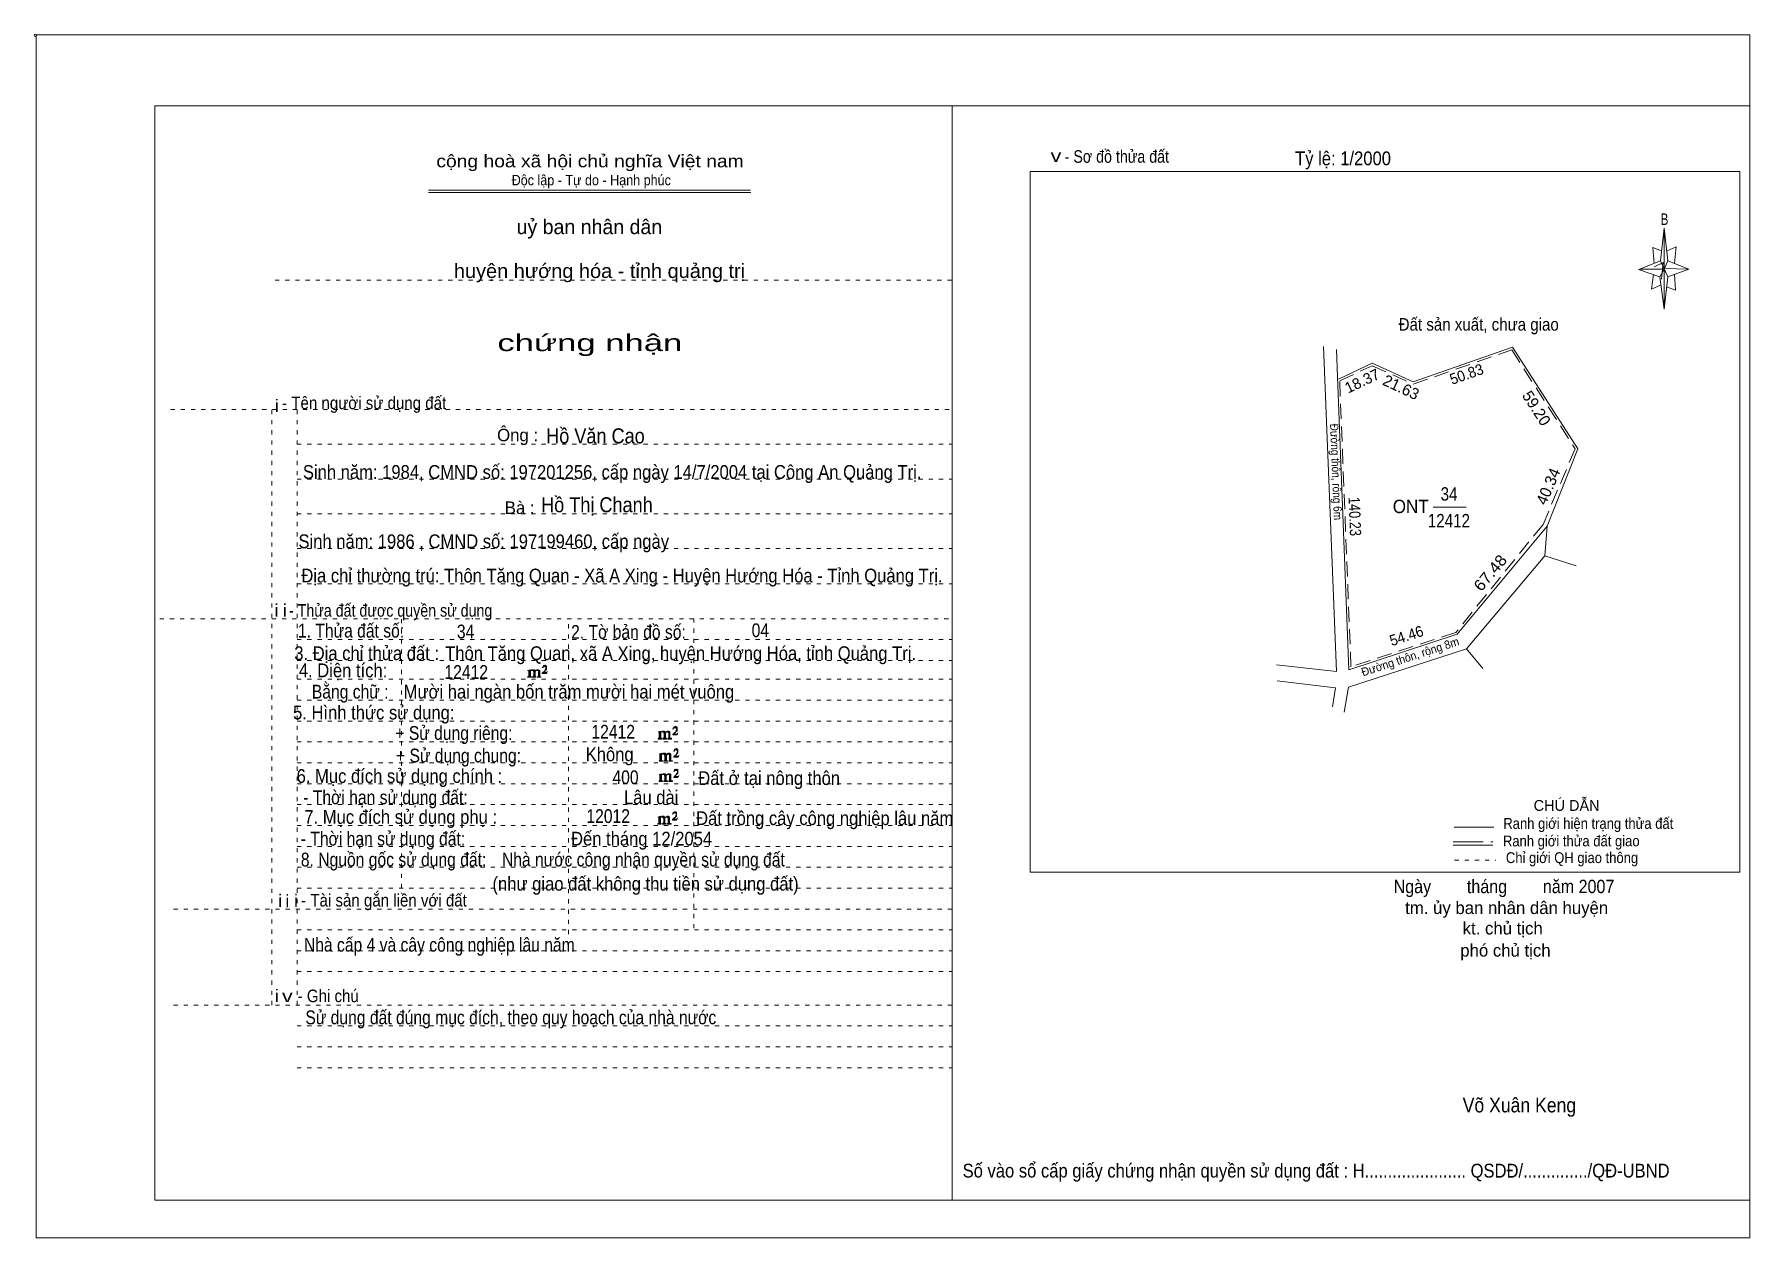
# Model space of a CAD drawing. Header units: centimetres. Extents: x -1.6 to 39.5, y -3.3 to 25.5.
import ezdxf
from ezdxf.enums import TextEntityAlignment as Align

# ---------------------------------------------------------------- set-up
doc = ezdxf.new("R2010")
doc.units = ezdxf.units.CM
doc.header["$LTSCALE"] = 0.12
for name, pattern in [('DOTTED', [1.5, 0.3, -1.2]), ('LONG_DASHED', [7.5, 6, -1.5]), ('MEDIUM_DASHED', [4.5, 3, -1.5])]:
    doc.linetypes.add(name, pattern=pattern)
for name, color, linetype, lineweight in [('1', 7, 'DOTTED', 13), ('2', 7, 'Continuous', 13), ('4', 7, 'Continuous', 13), ('5', 7, 'Continuous', 13), ('50', 7, 'Continuous', 13)]:
    doc.layers.add(name, color=color, linetype=linetype, lineweight=lineweight)
doc.layers.add('10', color=7, linetype='Continuous')

msp = doc.modelspace()

# ---------------------------------------------------------------- hatches: boundary and pattern name
at = {"layer": '50'}
for points in [[(10.27, 10.13), (10.27, 10.12), (10.27, 10.11), (10.25, 10.11), (10.24, 10.11), (10.24, 10.1), (10.33, 10.1), (10.33, 10.11), (10.32, 10.11), (10.31, 10.11), (10.31, 10.12), (10.31, 10.13), (10.31, 10.24), (10.31, 10.25), (10.32, 10.26), (10.34, 10.26), (10.35, 10.26), (10.36, 10.26), (10.37, 10.25), (10.39, 10.22), (10.39, 10.13), (10.37, 10.12), (10.37, 10.11), (10.36, 10.11), (10.35, 10.11), (10.35, 10.1), (10.44, 10.1), (10.44, 10.11), (10.43, 10.11), (10.42, 10.11), (10.42, 10.12), (10.42, 10.13), (10.42, 10.24), (10.44, 10.26), (10.45, 10.26), (10.46, 10.26), (10.49, 10.26), (10.49, 10.25), (10.5, 10.24), (10.5, 10.22), (10.5, 10.13), (10.5, 10.12), (10.49, 10.11), (10.49, 10.11), (10.47, 10.11), (10.47, 10.1), (10.56, 10.1), (10.56, 10.11), (10.55, 10.11), (10.54, 10.11), (10.53, 10.12), (10.53, 10.13), (10.53, 10.2), (10.53, 10.25), (10.53, 10.26), (10.52, 10.27), (10.5, 10.28), (10.47, 10.28), (10.46, 10.28), (10.44, 10.27), (10.41, 10.25), (10.41, 10.26), (10.4, 10.28), (10.39, 10.28), (10.37, 10.28), (10.35, 10.28), (10.34, 10.28), (10.32, 10.26), (10.31, 10.26), (10.31, 10.25), (10.31, 10.25), (10.31, 10.26), (10.31, 10.28), (10.24, 10.26), (10.24, 10.26), (10.25, 10.26), (10.27, 10.25), (10.27, 10.24), (10.27, 10.23)], [(10.69, 10.19), (10.72, 10.24), (10.72, 10.24), (10.71, 10.22), (10.69, 10.22), (10.68, 10.22), (10.63, 10.22), (10.66, 10.26), (10.67, 10.27), (10.69, 10.28), (10.69, 10.3), (10.69, 10.32), (10.69, 10.34), (10.69, 10.35), (10.69, 10.37), (10.68, 10.38), (10.67, 10.38), (10.66, 10.39), (10.65, 10.39), (10.63, 10.38), (10.63, 10.38), (10.62, 10.37), (10.61, 10.35), (10.59, 10.33), (10.61, 10.33), (10.61, 10.35), (10.62, 10.35), (10.63, 10.36), (10.65, 10.36), (10.66, 10.36), (10.67, 10.35), (10.68, 10.35), (10.68, 10.32), (10.68, 10.3), (10.66, 10.28), (10.66, 10.26), (10.65, 10.25), (10.59, 10.2), (10.59, 10.19)], [(13.39, 8.66), (13.39, 8.65), (13.39, 8.64), (13.38, 8.64), (13.37, 8.64), (13.37, 8.62), (13.45, 8.62), (13.45, 8.64), (13.44, 8.64), (13.43, 8.64), (13.43, 8.65), (13.43, 8.66), (13.43, 8.77), (13.43, 8.78), (13.44, 8.79), (13.47, 8.79), (13.48, 8.79), (13.49, 8.79), (13.5, 8.78), (13.51, 8.74), (13.51, 8.66), (13.5, 8.65), (13.5, 8.64), (13.49, 8.64), (13.48, 8.64), (13.48, 8.62), (13.57, 8.62), (13.57, 8.64), (13.55, 8.64), (13.54, 8.64), (13.54, 8.65), (13.54, 8.66), (13.54, 8.77), (13.57, 8.79), (13.58, 8.79), (13.59, 8.79), (13.61, 8.79), (13.61, 8.78), (13.62, 8.77), (13.62, 8.74), (13.62, 8.66), (13.62, 8.65), (13.61, 8.64), (13.61, 8.64), (13.6, 8.64), (13.6, 8.62), (13.69, 8.62), (13.69, 8.64), (13.67, 8.64), (13.66, 8.64), (13.65, 8.65), (13.65, 8.66), (13.65, 8.73), (13.65, 8.78), (13.65, 8.79), (13.64, 8.8), (13.62, 8.81), (13.6, 8.81), (13.59, 8.81), (13.57, 8.8), (13.53, 8.78), (13.53, 8.79), (13.52, 8.81), (13.51, 8.81), (13.5, 8.81), (13.48, 8.81), (13.47, 8.81), (13.44, 8.79), (13.43, 8.79), (13.43, 8.78), (13.43, 8.78), (13.43, 8.79), (13.43, 8.81), (13.37, 8.79), (13.37, 8.79), (13.38, 8.79), (13.39, 8.78), (13.39, 8.77), (13.39, 8.76)], [(13.82, 8.72), (13.84, 8.77), (13.84, 8.77), (13.83, 8.74), (13.82, 8.74), (13.81, 8.74), (13.75, 8.74), (13.79, 8.79), (13.8, 8.8), (13.82, 8.81), (13.82, 8.83), (13.82, 8.84), (13.82, 8.87), (13.82, 8.88), (13.82, 8.9), (13.81, 8.91), (13.8, 8.91), (13.79, 8.92), (13.77, 8.92), (13.75, 8.91), (13.75, 8.91), (13.74, 8.9), (13.73, 8.88), (13.72, 8.86), (13.73, 8.86), (13.73, 8.88), (13.74, 8.88), (13.75, 8.89), (13.77, 8.89), (13.79, 8.89), (13.8, 8.88), (13.81, 8.88), (13.81, 8.84), (13.81, 8.83), (13.79, 8.81), (13.79, 8.79), (13.77, 8.78), (13.72, 8.73), (13.72, 8.72)], [(13.41, 8.12), (13.41, 8.11), (13.41, 8.1), (13.4, 8.1), (13.39, 8.1), (13.39, 8.09), (13.48, 8.09), (13.48, 8.1), (13.47, 8.1), (13.45, 8.1), (13.45, 8.11), (13.45, 8.12), (13.45, 8.23), (13.45, 8.24), (13.47, 8.26), (13.49, 8.26), (13.5, 8.26), (13.51, 8.26), (13.52, 8.24), (13.53, 8.21), (13.53, 8.12), (13.52, 8.11), (13.52, 8.1), (13.51, 8.1), (13.5, 8.1), (13.5, 8.09), (13.59, 8.09), (13.59, 8.1), (13.58, 8.1), (13.57, 8.1), (13.57, 8.11), (13.57, 8.12), (13.57, 8.23), (13.59, 8.26), (13.6, 8.26), (13.61, 8.26), (13.63, 8.26), (13.63, 8.24), (13.64, 8.23), (13.64, 8.21), (13.64, 8.12), (13.64, 8.11), (13.63, 8.1), (13.63, 8.1), (13.62, 8.1), (13.62, 8.09), (13.71, 8.09), (13.71, 8.1), (13.7, 8.1), (13.69, 8.1), (13.67, 8.11), (13.67, 8.12), (13.67, 8.2), (13.67, 8.24), (13.67, 8.26), (13.66, 8.27), (13.64, 8.28), (13.62, 8.28), (13.61, 8.28), (13.59, 8.27), (13.55, 8.24), (13.55, 8.26), (13.54, 8.28), (13.53, 8.28), (13.52, 8.28), (13.5, 8.28), (13.49, 8.28), (13.47, 8.26), (13.45, 8.26), (13.45, 8.24), (13.45, 8.24), (13.45, 8.26), (13.45, 8.28), (13.39, 8.26), (13.39, 8.26), (13.4, 8.26), (13.41, 8.24), (13.41, 8.23), (13.41, 8.22)], [(13.84, 8.19), (13.86, 8.23), (13.86, 8.23), (13.85, 8.21), (13.84, 8.21), (13.83, 8.21), (13.77, 8.21), (13.81, 8.26), (13.82, 8.27), (13.84, 8.28), (13.84, 8.3), (13.84, 8.31), (13.84, 8.33), (13.84, 8.34), (13.84, 8.37), (13.83, 8.38), (13.82, 8.38), (13.81, 8.39), (13.8, 8.39), (13.77, 8.38), (13.77, 8.38), (13.76, 8.37), (13.75, 8.34), (13.74, 8.32), (13.75, 8.32), (13.75, 8.34), (13.76, 8.34), (13.77, 8.36), (13.8, 8.36), (13.81, 8.36), (13.82, 8.34), (13.83, 8.34), (13.83, 8.31), (13.83, 8.3), (13.81, 8.28), (13.81, 8.26), (13.8, 8.24), (13.74, 8.2), (13.74, 8.19)], [(13.84, 7.7), (13.86, 7.75), (13.86, 7.75), (13.85, 7.72), (13.84, 7.72), (13.83, 7.72), (13.77, 7.72), (13.81, 7.77), (13.82, 7.78), (13.84, 7.79), (13.84, 7.81), (13.84, 7.82), (13.84, 7.85), (13.84, 7.86), (13.84, 7.88), (13.83, 7.89), (13.82, 7.89), (13.81, 7.9), (13.79, 7.9), (13.77, 7.89), (13.77, 7.89), (13.76, 7.88), (13.75, 7.86), (13.74, 7.84), (13.75, 7.84), (13.75, 7.86), (13.76, 7.86), (13.77, 7.87), (13.79, 7.87), (13.81, 7.87), (13.82, 7.86), (13.83, 7.86), (13.83, 7.82), (13.83, 7.81), (13.81, 7.79), (13.81, 7.77), (13.79, 7.76), (13.74, 7.71), (13.74, 7.7)], [(13.41, 7.64), (13.41, 7.63), (13.41, 7.62), (13.4, 7.62), (13.39, 7.62), (13.39, 7.6), (13.47, 7.6), (13.47, 7.62), (13.46, 7.62), (13.45, 7.62), (13.45, 7.63), (13.45, 7.64), (13.45, 7.75), (13.45, 7.76), (13.46, 7.77), (13.49, 7.77), (13.5, 7.77), (13.51, 7.77), (13.52, 7.76), (13.53, 7.72), (13.53, 7.64), (13.52, 7.63), (13.52, 7.62), (13.51, 7.62), (13.5, 7.62), (13.5, 7.6), (13.59, 7.6), (13.59, 7.62), (13.57, 7.62), (13.56, 7.62), (13.56, 7.63), (13.56, 7.64), (13.56, 7.75), (13.59, 7.77), (13.6, 7.77), (13.61, 7.77), (13.63, 7.77), (13.63, 7.76), (13.64, 7.75), (13.64, 7.72), (13.64, 7.64), (13.64, 7.63), (13.63, 7.62), (13.63, 7.62), (13.62, 7.62), (13.62, 7.6), (13.71, 7.6), (13.71, 7.62), (13.69, 7.62), (13.68, 7.62), (13.67, 7.63), (13.67, 7.64), (13.67, 7.71), (13.67, 7.76), (13.67, 7.77), (13.66, 7.78), (13.64, 7.79), (13.62, 7.79), (13.61, 7.79), (13.59, 7.78), (13.55, 7.76), (13.55, 7.77), (13.54, 7.79), (13.53, 7.79), (13.52, 7.79), (13.5, 7.79), (13.49, 7.79), (13.46, 7.77), (13.45, 7.77), (13.45, 7.76), (13.45, 7.76), (13.45, 7.77), (13.45, 7.79), (13.39, 7.77), (13.39, 7.77), (13.4, 7.77), (13.41, 7.76), (13.41, 7.75), (13.41, 7.74)], [(13.38, 6.62), (13.38, 6.61), (13.38, 6.6), (13.37, 6.6), (13.36, 6.6), (13.36, 6.58), (13.44, 6.58), (13.44, 6.6), (13.43, 6.6), (13.42, 6.6), (13.42, 6.61), (13.42, 6.62), (13.42, 6.73), (13.42, 6.74), (13.43, 6.75), (13.46, 6.75), (13.47, 6.75), (13.48, 6.75), (13.49, 6.74), (13.5, 6.7), (13.5, 6.62), (13.49, 6.61), (13.49, 6.6), (13.48, 6.6), (13.47, 6.6), (13.47, 6.58), (13.56, 6.58), (13.56, 6.6), (13.54, 6.6), (13.53, 6.6), (13.53, 6.61), (13.53, 6.62), (13.53, 6.73), (13.56, 6.75), (13.57, 6.75), (13.58, 6.75), (13.6, 6.75), (13.6, 6.74), (13.61, 6.73), (13.61, 6.7), (13.61, 6.62), (13.61, 6.61), (13.6, 6.6), (13.6, 6.6), (13.59, 6.6), (13.59, 6.58), (13.68, 6.58), (13.68, 6.6), (13.66, 6.6), (13.65, 6.6), (13.64, 6.61), (13.64, 6.62), (13.64, 6.69), (13.64, 6.74), (13.64, 6.75), (13.63, 6.76), (13.61, 6.77), (13.59, 6.77), (13.58, 6.77), (13.56, 6.76), (13.52, 6.74), (13.52, 6.75), (13.51, 6.77), (13.5, 6.77), (13.49, 6.77), (13.47, 6.77), (13.46, 6.77), (13.43, 6.75), (13.42, 6.75), (13.42, 6.74), (13.42, 6.74), (13.42, 6.75), (13.42, 6.77), (13.36, 6.75), (13.36, 6.75), (13.37, 6.75), (13.38, 6.74), (13.38, 6.73), (13.38, 6.72)], [(13.81, 6.68), (13.83, 6.73), (13.83, 6.73), (13.82, 6.7), (13.81, 6.7), (13.8, 6.7), (13.74, 6.7), (13.78, 6.75), (13.79, 6.76), (13.81, 6.77), (13.81, 6.79), (13.81, 6.8), (13.81, 6.83), (13.81, 6.84), (13.81, 6.86), (13.8, 6.87), (13.79, 6.87), (13.78, 6.88), (13.76, 6.88), (13.74, 6.87), (13.74, 6.87), (13.73, 6.86), (13.72, 6.84), (13.71, 6.82), (13.72, 6.82), (13.72, 6.84), (13.73, 6.84), (13.74, 6.85), (13.76, 6.85), (13.78, 6.85), (13.79, 6.84), (13.8, 6.84), (13.8, 6.8), (13.8, 6.79), (13.78, 6.77), (13.78, 6.75), (13.76, 6.74), (13.71, 6.69), (13.71, 6.68)]]:
    msp.add_hatch(color=256, dxfattribs=at).paths.add_polyline_path(points)

# ---------------------------------------------------------------- linework, layer by layer
at = {"layer": '1', "linetype": 'Continuous'}
for p, q in [((1.31, -2.42), (1.31, 23.78)), ((1.31, 23.78), (39.51, 23.78)), ((20.41, -2.42), (20.41, 23.78)), ((39.51, -2.42), (39.51, 23.78)), ((7.87, 21.76), (15.58, 21.76)), ((7.87, 21.71), (15.59, 21.71)), ((37.36, 19.69), (36.85, 19.86)), ((1.31, -2.42), (39.51, -2.42))]:
    msp.add_line(p, q, dxfattribs=at)
at = {"layer": '1'}
for p, q in [((4.19, 19.61), (20.41, 19.61)), ((1.69, 16.51), (20.41, 16.51)), ((4.11, 2.25), (4.11, 16.51)), ((4.72, 2.25), (4.72, 16.51)), ((4.72, 15.68), (20.41, 15.68)), ((4.72, 14.84), (20.41, 14.84)), ((4.72, 14.01), (20.41, 14.01)), ((4.72, 13.18), (20.41, 13.18)), ((4.72, 12.34), (20.41, 12.34)), ((1.43, 11.5), (20.41, 11.5)), ((7.22, 5.05), (7.22, 11.5)), ((11.22, 3.95), (11.22, 11.5)), ((14.22, 4.09), (14.22, 11.5)), ((4.72, 11), (20.41, 11)), ((4.72, 10.5), (20.41, 10.5)), ((4.72, 10.05), (20.41, 10.05)), ((4.72, 9.55), (20.41, 9.55)), ((4.72, 9.05), (20.41, 9.05)), ((4.72, 8.55), (20.41, 8.55)), ((4.72, 8.05), (20.41, 8.05)), ((4.72, 7.55), (20.41, 7.55)), ((4.72, 7.05), (20.41, 7.05)), ((4.72, 6.55), (20.41, 6.55)), ((4.72, 6.05), (20.41, 6.05)), ((4.72, 5.55), (20.41, 5.55)), ((4.72, 5.05), (20.41, 5.05)), ((1.76, 4.55), (20.41, 4.55)), ((4.72, 4.05), (20.41, 4.05)), ((4.72, 3.55), (20.41, 3.55)), ((4.72, 3.05), (20.41, 3.05)), ((1.76, 2.25), (20.41, 2.25)), ((4.72, 1.75), (20.41, 1.75)), ((4.72, 1.25), (20.41, 1.25)), ((4.72, 0.75), (20.41, 0.75))]:
    msp.add_line(p, q, dxfattribs=at)
at = {"layer": '1', "linetype": 'Continuous'}
msp.add_lwpolyline([(-1.53, -3.32), (39.51, -3.32), (39.51, 25.48), (-1.53, 25.48)], close=True, dxfattribs=at)
msp.add_lwpolyline([(37.37, 19.49), (37.16, 19.39), (37.21, 19.74)], dxfattribs=at)
at = {"layer": '2'}
for p, q in [((29.61, 17.95), (29.64, 17.29)), ((31.93, 14.17), (32.72, 14.17)), ((34.66, 13.72), (34.6, 13.01)), ((34.6, 13.01), (32.73, 10.78)), ((35.35, 12.77), (34.6, 13.01)), ((33.12, 10.31), (32.73, 10.78))]:
    msp.add_line(p, q, dxfattribs=at)
for points in [[(29.3, 18.02), (29.61, 10.24), (28.18, 10.4)], [(29.66, 17.24), (30.47, 17.62), (31.45, 17.17), (33.83, 18), (35.39, 15.57), (34.66, 13.72)], [(34.66, 13.72), (32.5, 11.13), (29.91, 10.28), (29.64, 17.29)], [(32.73, 10.78), (29.9, 9.86), (29.8, 9.26)], [(28.19, 10.01), (29.59, 9.85), (29.52, 9.39)]]:
    msp.add_lwpolyline(points, dxfattribs=at)
at = {"layer": '2', "linetype": 'MEDIUM_DASHED'}
for points in [[(29.69, 17.2), (30.47, 17.56), (31.45, 17.12), (33.81, 17.94), (35.33, 15.57), (34.56, 13.76)], [(34.56, 13.76), (32.47, 11.17), (29.96, 10.35), (29.69, 17.2)]]:
    msp.add_lwpolyline(points, dxfattribs=at)
at = {"layer": '4'}
for p, q in [((32.43, 6.51), (33.38, 6.51)), ((32.41, 6.08), (33.36, 6.08))]:
    msp.add_line(p, q, dxfattribs=at)
at = {"layer": '4', "linetype": 'LONG_DASHED'}
msp.add_line((32.41, 6.16), (33.36, 6.16), dxfattribs=at)
at = {"layer": '4', "linetype": 'DOTTED'}
msp.add_line((32.44, 5.72), (33.43, 5.72), dxfattribs=at)
at = {"layer": '4'}
msp.add_lwpolyline([(22.28, 22.21), (39.27, 22.21), (39.27, 5.43), (22.28, 5.43)], close=True, dxfattribs=at)
msp.add_circle((-1.55, 25.47), 0.025, dxfattribs=at)
at = {"layer": '5'}
for p, q in [((37.37, 20.07), (37.46, 20.85)), ((37.55, 20.07), (38.05, 19.87)), ((37.71, 19.75), (37.73, 19.37)), ((37.55, 19.69), (37.46, 18.91)), ((37.73, 19.37), (37.52, 19.45))]:
    msp.add_line(p, q, dxfattribs=at)
for points in [[(37.46, 20.85), (37.55, 20.07), (37.46, 19.87)], [(37.46, 19.87), (36.87, 19.87), (37.37, 20.07), (37.55, 19.69), (38.05, 19.87), (37.46, 19.89)], [(37.46, 19.87), (37.46, 18.91), (37.36, 19.69)]]:
    msp.add_lwpolyline(points, close=True, dxfattribs=at)
for points in [[(37.4, 20.31), (37.19, 20.39), (37.22, 20.01)], [(37.53, 20.31), (37.75, 20.41), (37.71, 20.01)], [(37.46, 19.87), (37.37, 20.07), (36.87, 19.87)], [(37.22, 19.93), (37.44, 20.03), (37.4, 19.63)], [(37.46, 19.87), (37.55, 19.69), (38.05, 19.87)]]:
    msp.add_lwpolyline(points, dxfattribs=at)
at = {"layer": '50'}
for points in [[(10.27, 10.13), (10.27, 10.12), (10.27, 10.11), (10.25, 10.11), (10.24, 10.11), (10.24, 10.1), (10.33, 10.1), (10.33, 10.11), (10.32, 10.11), (10.31, 10.11), (10.31, 10.12), (10.31, 10.13), (10.31, 10.24), (10.31, 10.25), (10.32, 10.26), (10.34, 10.26), (10.35, 10.26), (10.36, 10.26), (10.37, 10.25), (10.39, 10.22), (10.39, 10.13), (10.37, 10.12), (10.37, 10.11), (10.36, 10.11), (10.35, 10.11), (10.35, 10.1), (10.44, 10.1), (10.44, 10.11), (10.43, 10.11), (10.42, 10.11), (10.42, 10.12), (10.42, 10.13), (10.42, 10.24), (10.44, 10.26), (10.45, 10.26), (10.46, 10.26), (10.49, 10.26), (10.49, 10.25), (10.5, 10.24), (10.5, 10.22), (10.5, 10.13), (10.5, 10.12), (10.49, 10.11), (10.49, 10.11), (10.47, 10.11), (10.47, 10.1), (10.56, 10.1), (10.56, 10.11), (10.55, 10.11), (10.54, 10.11), (10.53, 10.12), (10.53, 10.13), (10.53, 10.2), (10.53, 10.25), (10.53, 10.26), (10.52, 10.27), (10.5, 10.28), (10.47, 10.28), (10.46, 10.28), (10.44, 10.27), (10.41, 10.25), (10.41, 10.26), (10.4, 10.28), (10.39, 10.28), (10.37, 10.28), (10.35, 10.28), (10.34, 10.28), (10.32, 10.26), (10.31, 10.26), (10.31, 10.25), (10.31, 10.25), (10.31, 10.26), (10.31, 10.28), (10.24, 10.26), (10.24, 10.26), (10.25, 10.26), (10.27, 10.25), (10.27, 10.24), (10.27, 10.23)], [(10.69, 10.19), (10.72, 10.24), (10.72, 10.24), (10.71, 10.22), (10.69, 10.22), (10.68, 10.22), (10.63, 10.22), (10.66, 10.26), (10.67, 10.27), (10.69, 10.28), (10.69, 10.3), (10.69, 10.32), (10.69, 10.34), (10.69, 10.35), (10.69, 10.37), (10.68, 10.38), (10.67, 10.38), (10.66, 10.39), (10.65, 10.39), (10.63, 10.38), (10.63, 10.38), (10.62, 10.37), (10.61, 10.35), (10.59, 10.33), (10.61, 10.33), (10.61, 10.35), (10.62, 10.35), (10.63, 10.36), (10.65, 10.36), (10.66, 10.36), (10.67, 10.35), (10.68, 10.35), (10.68, 10.32), (10.68, 10.3), (10.66, 10.28), (10.66, 10.26), (10.65, 10.25), (10.59, 10.2), (10.59, 10.19)], [(13.39, 8.66), (13.39, 8.65), (13.39, 8.64), (13.38, 8.64), (13.37, 8.64), (13.37, 8.62), (13.45, 8.62), (13.45, 8.64), (13.44, 8.64), (13.43, 8.64), (13.43, 8.65), (13.43, 8.66), (13.43, 8.77), (13.43, 8.78), (13.44, 8.79), (13.47, 8.79), (13.48, 8.79), (13.49, 8.79), (13.5, 8.78), (13.51, 8.74), (13.51, 8.66), (13.5, 8.65), (13.5, 8.64), (13.49, 8.64), (13.48, 8.64), (13.48, 8.62), (13.57, 8.62), (13.57, 8.64), (13.55, 8.64), (13.54, 8.64), (13.54, 8.65), (13.54, 8.66), (13.54, 8.77), (13.57, 8.79), (13.58, 8.79), (13.59, 8.79), (13.61, 8.79), (13.61, 8.78), (13.62, 8.77), (13.62, 8.74), (13.62, 8.66), (13.62, 8.65), (13.61, 8.64), (13.61, 8.64), (13.6, 8.64), (13.6, 8.62), (13.69, 8.62), (13.69, 8.64), (13.67, 8.64), (13.66, 8.64), (13.65, 8.65), (13.65, 8.66), (13.65, 8.73), (13.65, 8.78), (13.65, 8.79), (13.64, 8.8), (13.62, 8.81), (13.6, 8.81), (13.59, 8.81), (13.57, 8.8), (13.53, 8.78), (13.53, 8.79), (13.52, 8.81), (13.51, 8.81), (13.5, 8.81), (13.48, 8.81), (13.47, 8.81), (13.44, 8.79), (13.43, 8.79), (13.43, 8.78), (13.43, 8.78), (13.43, 8.79), (13.43, 8.81), (13.37, 8.79), (13.37, 8.79), (13.38, 8.79), (13.39, 8.78), (13.39, 8.77), (13.39, 8.76)], [(13.82, 8.72), (13.84, 8.77), (13.84, 8.77), (13.83, 8.74), (13.82, 8.74), (13.81, 8.74), (13.75, 8.74), (13.79, 8.79), (13.8, 8.8), (13.82, 8.81), (13.82, 8.83), (13.82, 8.84), (13.82, 8.87), (13.82, 8.88), (13.82, 8.9), (13.81, 8.91), (13.8, 8.91), (13.79, 8.92), (13.77, 8.92), (13.75, 8.91), (13.75, 8.91), (13.74, 8.9), (13.73, 8.88), (13.72, 8.86), (13.73, 8.86), (13.73, 8.88), (13.74, 8.88), (13.75, 8.89), (13.77, 8.89), (13.79, 8.89), (13.8, 8.88), (13.81, 8.88), (13.81, 8.84), (13.81, 8.83), (13.79, 8.81), (13.79, 8.79), (13.77, 8.78), (13.72, 8.73), (13.72, 8.72)], [(13.41, 8.12), (13.41, 8.11), (13.41, 8.1), (13.4, 8.1), (13.39, 8.1), (13.39, 8.09), (13.48, 8.09), (13.48, 8.1), (13.47, 8.1), (13.45, 8.1), (13.45, 8.11), (13.45, 8.12), (13.45, 8.23), (13.45, 8.24), (13.47, 8.26), (13.49, 8.26), (13.5, 8.26), (13.51, 8.26), (13.52, 8.24), (13.53, 8.21), (13.53, 8.12), (13.52, 8.11), (13.52, 8.1), (13.51, 8.1), (13.5, 8.1), (13.5, 8.09), (13.59, 8.09), (13.59, 8.1), (13.58, 8.1), (13.57, 8.1), (13.57, 8.11), (13.57, 8.12), (13.57, 8.23), (13.59, 8.26), (13.6, 8.26), (13.61, 8.26), (13.63, 8.26), (13.63, 8.24), (13.64, 8.23), (13.64, 8.21), (13.64, 8.12), (13.64, 8.11), (13.63, 8.1), (13.63, 8.1), (13.62, 8.1), (13.62, 8.09), (13.71, 8.09), (13.71, 8.1), (13.7, 8.1), (13.69, 8.1), (13.67, 8.11), (13.67, 8.12), (13.67, 8.2), (13.67, 8.24), (13.67, 8.26), (13.66, 8.27), (13.64, 8.28), (13.62, 8.28), (13.61, 8.28), (13.59, 8.27), (13.55, 8.24), (13.55, 8.26), (13.54, 8.28), (13.53, 8.28), (13.52, 8.28), (13.5, 8.28), (13.49, 8.28), (13.47, 8.26), (13.45, 8.26), (13.45, 8.24), (13.45, 8.24), (13.45, 8.26), (13.45, 8.28), (13.39, 8.26), (13.39, 8.26), (13.4, 8.26), (13.41, 8.24), (13.41, 8.23), (13.41, 8.22)], [(13.84, 8.19), (13.86, 8.23), (13.86, 8.23), (13.85, 8.21), (13.84, 8.21), (13.83, 8.21), (13.77, 8.21), (13.81, 8.26), (13.82, 8.27), (13.84, 8.28), (13.84, 8.3), (13.84, 8.31), (13.84, 8.33), (13.84, 8.34), (13.84, 8.37), (13.83, 8.38), (13.82, 8.38), (13.81, 8.39), (13.8, 8.39), (13.77, 8.38), (13.77, 8.38), (13.76, 8.37), (13.75, 8.34), (13.74, 8.32), (13.75, 8.32), (13.75, 8.34), (13.76, 8.34), (13.77, 8.36), (13.8, 8.36), (13.81, 8.36), (13.82, 8.34), (13.83, 8.34), (13.83, 8.31), (13.83, 8.3), (13.81, 8.28), (13.81, 8.26), (13.8, 8.24), (13.74, 8.2), (13.74, 8.19)], [(13.84, 7.7), (13.86, 7.75), (13.86, 7.75), (13.85, 7.72), (13.84, 7.72), (13.83, 7.72), (13.77, 7.72), (13.81, 7.77), (13.82, 7.78), (13.84, 7.79), (13.84, 7.81), (13.84, 7.82), (13.84, 7.85), (13.84, 7.86), (13.84, 7.88), (13.83, 7.89), (13.82, 7.89), (13.81, 7.9), (13.79, 7.9), (13.77, 7.89), (13.77, 7.89), (13.76, 7.88), (13.75, 7.86), (13.74, 7.84), (13.75, 7.84), (13.75, 7.86), (13.76, 7.86), (13.77, 7.87), (13.79, 7.87), (13.81, 7.87), (13.82, 7.86), (13.83, 7.86), (13.83, 7.82), (13.83, 7.81), (13.81, 7.79), (13.81, 7.77), (13.79, 7.76), (13.74, 7.71), (13.74, 7.7)], [(13.41, 7.64), (13.41, 7.63), (13.41, 7.62), (13.4, 7.62), (13.39, 7.62), (13.39, 7.6), (13.47, 7.6), (13.47, 7.62), (13.46, 7.62), (13.45, 7.62), (13.45, 7.63), (13.45, 7.64), (13.45, 7.75), (13.45, 7.76), (13.46, 7.77), (13.49, 7.77), (13.5, 7.77), (13.51, 7.77), (13.52, 7.76), (13.53, 7.72), (13.53, 7.64), (13.52, 7.63), (13.52, 7.62), (13.51, 7.62), (13.5, 7.62), (13.5, 7.6), (13.59, 7.6), (13.59, 7.62), (13.57, 7.62), (13.56, 7.62), (13.56, 7.63), (13.56, 7.64), (13.56, 7.75), (13.59, 7.77), (13.6, 7.77), (13.61, 7.77), (13.63, 7.77), (13.63, 7.76), (13.64, 7.75), (13.64, 7.72), (13.64, 7.64), (13.64, 7.63), (13.63, 7.62), (13.63, 7.62), (13.62, 7.62), (13.62, 7.6), (13.71, 7.6), (13.71, 7.62), (13.69, 7.62), (13.68, 7.62), (13.67, 7.63), (13.67, 7.64), (13.67, 7.71), (13.67, 7.76), (13.67, 7.77), (13.66, 7.78), (13.64, 7.79), (13.62, 7.79), (13.61, 7.79), (13.59, 7.78), (13.55, 7.76), (13.55, 7.77), (13.54, 7.79), (13.53, 7.79), (13.52, 7.79), (13.5, 7.79), (13.49, 7.79), (13.46, 7.77), (13.45, 7.77), (13.45, 7.76), (13.45, 7.76), (13.45, 7.77), (13.45, 7.79), (13.39, 7.77), (13.39, 7.77), (13.4, 7.77), (13.41, 7.76), (13.41, 7.75), (13.41, 7.74)], [(13.38, 6.62), (13.38, 6.61), (13.38, 6.6), (13.37, 6.6), (13.36, 6.6), (13.36, 6.58), (13.44, 6.58), (13.44, 6.6), (13.43, 6.6), (13.42, 6.6), (13.42, 6.61), (13.42, 6.62), (13.42, 6.73), (13.42, 6.74), (13.43, 6.75), (13.46, 6.75), (13.47, 6.75), (13.48, 6.75), (13.49, 6.74), (13.5, 6.7), (13.5, 6.62), (13.49, 6.61), (13.49, 6.6), (13.48, 6.6), (13.47, 6.6), (13.47, 6.58), (13.56, 6.58), (13.56, 6.6), (13.54, 6.6), (13.53, 6.6), (13.53, 6.61), (13.53, 6.62), (13.53, 6.73), (13.56, 6.75), (13.57, 6.75), (13.58, 6.75), (13.6, 6.75), (13.6, 6.74), (13.61, 6.73), (13.61, 6.7), (13.61, 6.62), (13.61, 6.61), (13.6, 6.6), (13.6, 6.6), (13.59, 6.6), (13.59, 6.58), (13.68, 6.58), (13.68, 6.6), (13.66, 6.6), (13.65, 6.6), (13.64, 6.61), (13.64, 6.62), (13.64, 6.69), (13.64, 6.74), (13.64, 6.75), (13.63, 6.76), (13.61, 6.77), (13.59, 6.77), (13.58, 6.77), (13.56, 6.76), (13.52, 6.74), (13.52, 6.75), (13.51, 6.77), (13.5, 6.77), (13.49, 6.77), (13.47, 6.77), (13.46, 6.77), (13.43, 6.75), (13.42, 6.75), (13.42, 6.74), (13.42, 6.74), (13.42, 6.75), (13.42, 6.77), (13.36, 6.75), (13.36, 6.75), (13.37, 6.75), (13.38, 6.74), (13.38, 6.73), (13.38, 6.72)], [(13.81, 6.68), (13.83, 6.73), (13.83, 6.73), (13.82, 6.7), (13.81, 6.7), (13.8, 6.7), (13.74, 6.7), (13.78, 6.75), (13.79, 6.76), (13.81, 6.77), (13.81, 6.79), (13.81, 6.8), (13.81, 6.83), (13.81, 6.84), (13.81, 6.86), (13.8, 6.87), (13.79, 6.87), (13.78, 6.88), (13.76, 6.88), (13.74, 6.87), (13.74, 6.87), (13.73, 6.86), (13.72, 6.84), (13.71, 6.82), (13.72, 6.82), (13.72, 6.84), (13.73, 6.84), (13.74, 6.85), (13.76, 6.85), (13.78, 6.85), (13.79, 6.84), (13.8, 6.84), (13.8, 6.8), (13.8, 6.79), (13.78, 6.77), (13.78, 6.75), (13.76, 6.74), (13.71, 6.69), (13.71, 6.68)]]:
    msp.add_lwpolyline(points, close=True, dxfattribs=at)

# ---------------------------------------------------------------- texts
at = {"layer": '1'}
for s, height, width, p in [('cộng hoà xã hội chủ nghĩa Việt nam', 0.3, 1.15, (11.735, 22.31)), ('v', 0.3, 1.3, (22.895, 22.44)), ('- Sơ đồ thửa đất ', 0.3, 0.85, (24.4, 22.42)), ('Độc lập - Tự do - Hạnh phúc', 0.25, 0.9, (11.765, 21.88)), ('chứng nhận', 0.4, 1.55, (11.73, 17.91)), ('- Tên người sử dụng đất', 0.3, 0.9, (6.325, 16.52)), ('- Thửa đất được quyền sử dụng', 0.3, 0.85, (6.96, 11.55)), ('- Tài sản gắn liền với đất ', 0.3, 0.9, (6.85, 4.61)), ('v', 0.3, 1.3, (4.485, 2.32)), ('- Ghi chú', 0.3, 0.9, (5.465, 2.32))]:
    msp.add_text(s, height=height, dxfattribs=dict(at, width=width)).set_placement(p, align=Align.CENTER)
for s, height, p in [('uỷ ban nhân dân', 0.35, (11.72, 20.71)), ('i', 0.3, (4.235, 16.45)), ('i', 0.3, (4.225, 11.55)), ('i', 0.3, (4.425, 11.55)), ('i', 0.3, (4.315, 4.6)), ('i', 0.3, (4.485, 4.59)), ('i', 0.3, (4.695, 4.6)), ('i', 0.3, (4.235, 2.32))]:
    msp.add_text(s, height=height, dxfattribs=at).set_placement(p, align=Align.CENTER)
at = {"layer": '10', "width": 0.9}
msp.add_text('Võ Xuân Keng', height=0.35, dxfattribs=at).set_placement((33.995, -0.32), align=Align.CENTER)
at = {"layer": '2'}
for s, height, width, p in [('Đất sản xuất, chưa giao', 0.3, 0.9, (33.02, 18.4)), ('34', 0.32, 0.85, (32.31, 14.33)), ('12412', 0.32, 0.85, (32.305, 13.69))]:
    msp.add_text(s, height=height, dxfattribs=dict(at, width=width)).set_placement(p, align=Align.CENTER)
for s, height, rotation, p in [('18.37', 0.26, 25.337, (30.284, 17.077)), ('21.63', 0.27, 334.916, (31.103, 16.922)), ('59.20', 0.27, 302.885, (34.29, 16.468)), ('40.34', 0.27, 66.925, (34.808, 14.617))]:
    msp.add_text(s, height=height, rotation=rotation, dxfattribs=at).set_placement(p, align=Align.CENTER)
for s, height, rotation, width, p in [('50.83', 0.26, 19.18, 0.95, (32.772, 17.236)), ('Đường thôn, rông 6m', 0.2, 272.282, 0.9, (29.505, 15.014)), ('140.23', 0.27, 272.252, 0.85, (29.919, 13.945)), ('67.48', 0.2698, 50.14, 1.1, (33.4, 12.514)), ('54.46', 0.26, 18.069, 0.95, (31.33, 10.97)), ('Đường thôn, rộng 8m', 0.2, 18.009, 0.95, (31.409, 10.497))]:
    msp.add_text(s, height=height, rotation=rotation, dxfattribs=dict(at, width=width)).set_placement(p, align=Align.CENTER)
at = {"layer": '2', "width": 0.95}
msp.add_text('ONT', height=0.32, dxfattribs=at).set_placement((31.82, 14.03), align=Align.RIGHT)
at = {"layer": '4', "width": 0.9}
for s, height, p in [('Tỷ lệ: 1/2000', 0.33, (29.77, 22.36)), ('Ranh giới hiện trạng thửa đất', 0.2591, (35.645, 6.47)), ('Ranh giới thửa đất giao ', 0.2591, (35.28, 6.05)), ('Chỉ giới QH giao thông', 0.2591, (35.255, 5.65))]:
    msp.add_text(s, height=height, dxfattribs=at).set_placement(p, align=Align.CENTER)
at = {"layer": '4'}
msp.add_text('CHÚ DẪN', height=0.2591, dxfattribs=at).set_placement((35.125, 6.9), align=Align.CENTER)
at = {"layer": '5', "width": 0.75}
msp.add_text('B', height=0.276, dxfattribs=at).set_placement((37.47, 20.93), align=Align.CENTER)
at = {"layer": '50'}
for s, height, width, p in [('  huyện hướng hóa - tỉnh quảng trị', 0.34, 1.05, (11.83, 19.66)), ('Hồ Văn Cao', 0.36, 0.9, (11.865, 15.7)), ('Sinh năm: 1984, CMND số: 197201256, cấp ngày 14/7/2004 tại Công An Quảng Trị.', 0.33, 0.9, (12.265, 14.85)), ('Hồ Thị Chanh', 0.36, 0.9, (11.9, 14.05)), ('Sinh năm: 1986 , CMND số: 197199460, cấp ngày ', 0.33, 0.9, (9.245, 13.19)), ('Địa chỉ thường trú: Thôn Tăng Quan - Xã A Xing - Huyện Hướng Hóa - Tỉnh Quảng Trị.', 0.33, 0.9, (12.5, 12.37)), ('1. Thửa đất số:  ', 0.33, 0.85, (6.115, 11.05)), ('34', 0.33, 0.85, (8.755, 11.03)), ('2. Tờ bản đồ số:  ', 0.33, 0.85, (12.76, 11.02)), ('04', 0.33, 0.85, (15.815, 11.06)), ('3. Địa chỉ thửa đất : ', 0.33, 0.9, (6.44, 10.51)), ('Thôn Tăng Quan, xã A Xing, huyện Hướng Hóa, tỉnh Quảng Trị.', 0.33, 0.9, (13.905, 10.51)), ('4. Diện tích: ', 0.33, 0.9, (5.875, 10.1)), ('12412', 0.33, 0.85, (8.77, 10.06)), ('Bằng chữ :', 0.33, 0.85, (5.99, 9.59)), ('Mười hai ngàn bốn trăm mười hai mét vuông', 0.33, 0.9, (11.23, 9.59)), ('5. Hình thức sử dụng:', 0.33, 0.9, (6.555, 9.09)), ('+ Sử dụng riêng:', 0.33, 0.85, (8.475, 8.6)), ('12412', 0.33, 0.85, (12.29, 8.63)), ('+ Sử dụng chung:', 0.33, 0.85, (8.585, 8.06)), ('Không', 0.33, 0.9, (12.205, 8.09)), ('6. Mục đích sử dụng chính :', 0.33, 0.9, (7.17, 7.57)), ('400', 0.33, 0.85, (12.585, 7.54)), ('Đất ở tại nông thôn', 0.33, 0.9, (16.025, 7.52)), ('- Thời hạn sử dụng đất:', 0.33, 0.85, (6.835, 7.06)), ('Lâu dài', 0.33, 0.9, (13.2, 7.06)), ('7. Mục đích sử dụng phụ :', 0.33, 0.9, (7.2, 6.59)), ('12012', 0.33, 0.85, (12.17, 6.61)), ('Đất trồng cây công nghiệp lâu năm', 0.33, 0.9, (17.355, 6.56)), ('- Thời hạn sử dụng đất:', 0.33, 0.85, (6.775, 6.07)), ('Đến tháng 12/2054', 0.33, 0.9, (12.97, 6.07)), ('8. Nguồn gốc sử dụng đất:', 0.33, 0.85, (7.03, 5.57)), ('Nhà nước công nhận quyền sử dụng đất ', 0.33, 0.85, (13.065, 5.57)), ('(như giao đất không thu tiền sử dụng đất)', 0.33, 0.9, (13.065, 4.99)), ('Ngày        tháng        năm 2007', 0.32, 0.9, (33.625, 4.93)), ('Nhà cấp 4 và cây công nghiệp lâu năm', 0.33, 0.85, (8.125, 3.53)), ('Sử dụng đất đúng mục đích, theo quy hoạch của nhà nước ', 0.33, 0.85, (9.89, 1.79)), ('Số vào sổ cấp giấy chứng nhận quyền sử dụng đất : H...................... QSDĐ/............../QĐ-UBND', 0.33, 0.9, (29.125, -1.88))]:
    msp.add_text(s, height=height, dxfattribs=dict(at, width=width)).set_placement(p, align=Align.CENTER)
for s, p in [('Ông :', (10, 15.75)), ('Bà :', (10.05, 14.01)), ('tm. ủy ban nhân dân huyện ', (33.745, 4.43)), ('kt. chủ tịch', (33.595, 3.94)), ('phó chủ tịch', (33.66, 3.41))]:
    msp.add_text(s, height=0.3, dxfattribs=at).set_placement(p, align=Align.CENTER)

doc.saveas('drawing.dxf')
